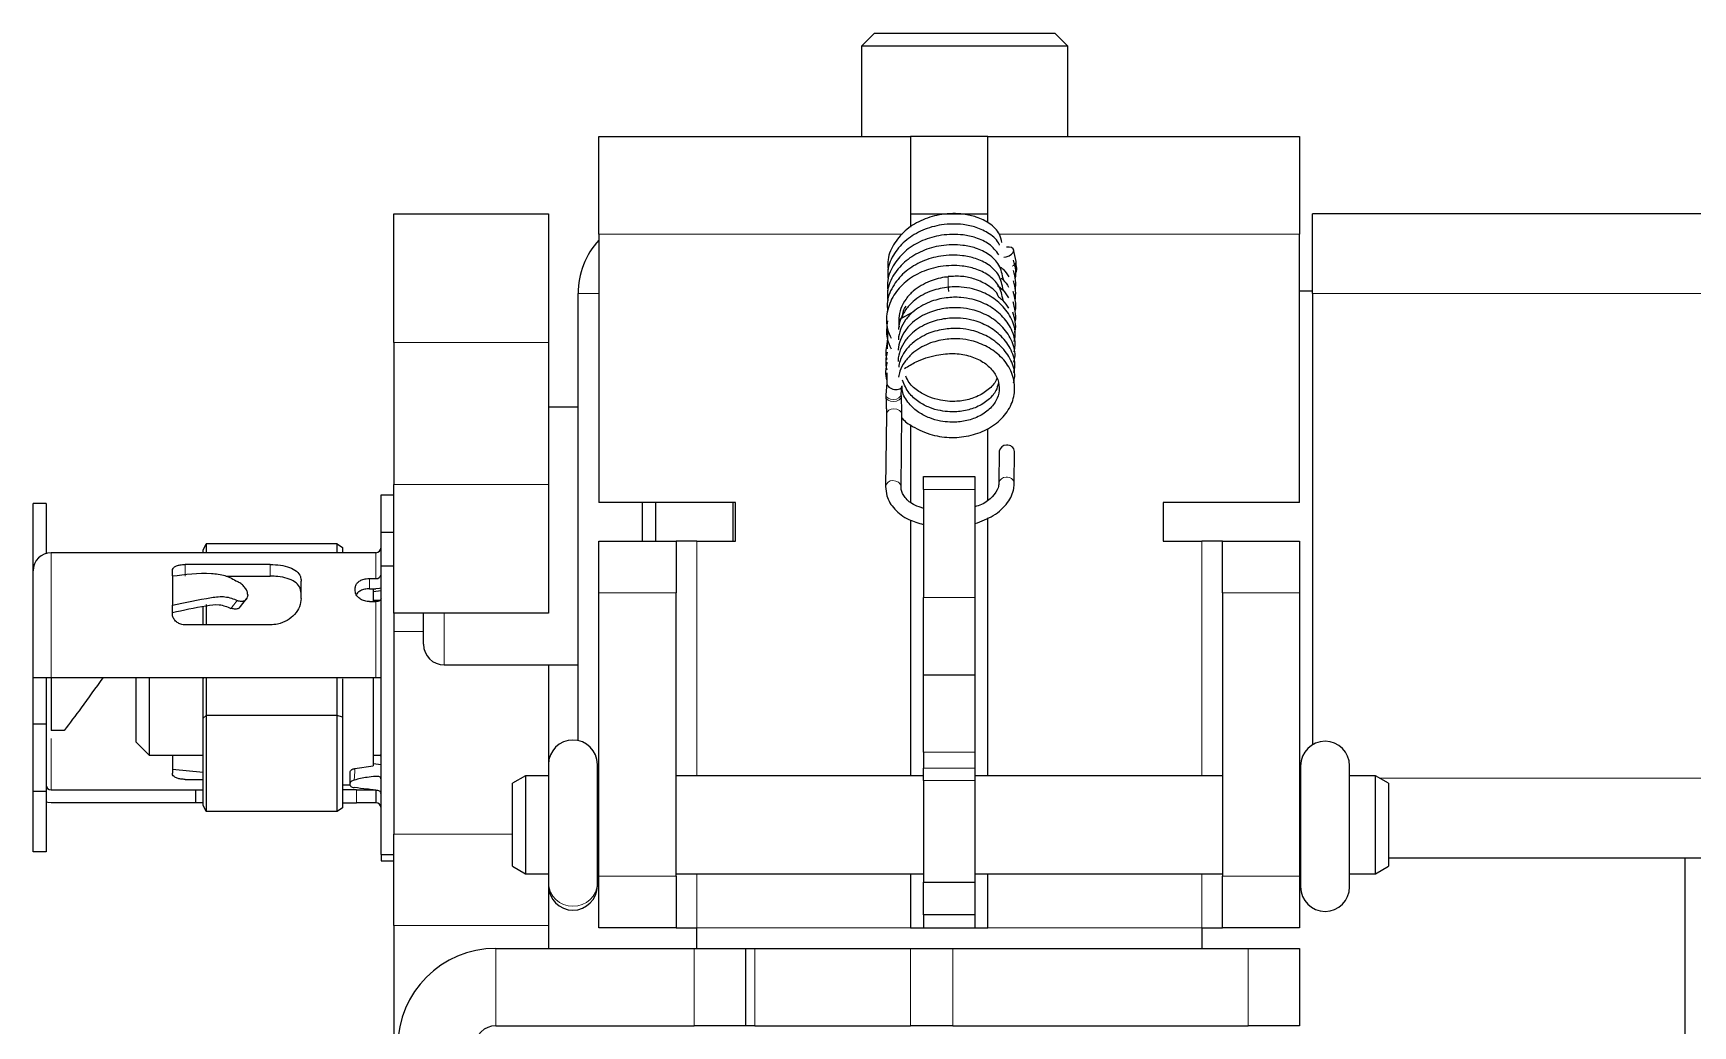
# Model space of a CAD drawing. Header units: millimetres. Extents: x -815 to 1480, y 650 to 1898.
# Drawn here: x -731.2 to -666.8, y 695.6 to 734.1 of the extents above; entities that cross this region are included whole.
import ezdxf

# ---------------------------------------------------------------- set-up
doc = ezdxf.new("R2010")
doc.units = ezdxf.units.MM

msp = doc.modelspace()

# ---------------------------------------------------------------- linework, layer by layer
at = {"color": 7, "linetype": 'Continuous', "lineweight": 25}
for p, q in [((-698.558, 734.131), (-699.058, 733.631)), ((-699.058, 733.631), (-699.058, 730.131)), ((-694.711, 733.631), (-699.058, 733.631)), ((-698.558, 734.131), (-694.754, 734.131)), ((-694.754, 734.131), (-691.558, 734.131)), ((-691.058, 733.631), (-694.711, 733.631)), ((-691.058, 733.631), (-691.558, 734.131)), ((-691.058, 730.131), (-691.058, 733.631)), ((-709.258, 726.331), (-709.258, 730.131)), ((-709.258, 730.131), (-697.158, 730.131)), ((-697.158, 730.131), (-697.158, 726.612)), ((-694.158, 730.131), (-697.158, 730.131)), ((-694.158, 730.131), (-682.058, 730.131)), ((-694.158, 726.789), (-694.158, 730.131)), ((-682.058, 730.131), (-682.058, 726.331)), ((-717.208, 727.131), (-711.208, 727.131)), ((-717.208, 722.131), (-717.208, 727.131)), ((-711.208, 727.131), (-711.208, 722.131)), ((-697.158, 727.131), (-694.158, 727.131)), ((-681.558, 724.031), (-681.558, 727.131)), ((147.442, 727.131), (-681.558, 727.131)), ((-709.258, 726.331), (-709.258, 715.931)), ((-682.058, 715.931), (-682.058, 726.331)), ((-693.064, 725.273), (-693.16, 725.742)), ((-693.059, 725.194), (-693.064, 725.273)), ((-710.058, 706.694), (-710.058, 724.031)), ((-681.558, 724.131), (-682.058, 724.131)), ((-681.558, 724.031), (-681.558, 706.533)), ((-697.601, 723.03), (-697.082, 723.311)), ((-717.208, 722.131), (-717.208, 716.631)), ((-711.208, 722.131), (-711.208, 716.631)), ((-698.057, 722.572), (-698.071, 721.895)), ((-698.076, 720.96), (-698.082, 720.557)), ((-698.078, 720.569), (-698.119, 720.094)), ((-698.119, 720.094), (-698.115, 720.015)), ((-697.52, 720.127), (-697.493, 720.434)), ((-697.516, 720.049), (-697.52, 720.127)), ((-710.058, 719.631), (-711.208, 719.631)), ((-698.097, 719.334), (-698.129, 716.544)), ((-697.529, 716.537), (-697.497, 719.327)), ((-697.158, 718.943), (-697.158, 715.956)), ((-694.158, 716.029), (-694.158, 718.792)), ((-693.719, 717.915), (-693.733, 716.676)), ((-693.134, 716.669), (-693.119, 717.908)), ((-696.658, 716.931), (-694.658, 716.931)), ((-696.658, 716.431), (-696.658, 716.931)), ((-694.658, 716.931), (-694.658, 716.431)), ((-717.708, 716.231), (-717.208, 716.231)), ((-717.708, 714.764), (-717.708, 716.231)), ((-717.208, 711.631), (-717.208, 716.631)), ((-711.208, 716.631), (-711.208, 711.631)), ((-696.658, 716.431), (-696.658, 712.247)), ((-694.658, 716.431), (-694.658, 712.247)), ((-693.733, 716.688), (-693.733, 716.676)), ((-730.708, 715.889), (-731.208, 715.889)), ((-731.208, 713.281), (-731.208, 715.889)), ((-730.708, 715.889), (-730.708, 713.952)), ((-703.958, 715.931), (-709.258, 715.931)), ((-707.558, 714.431), (-707.558, 715.931)), ((-707.058, 715.931), (-707.058, 714.431)), ((-704.058, 715.931), (-704.058, 714.431)), ((-703.958, 714.431), (-703.958, 715.931)), ((-682.058, 715.931), (-687.358, 715.931)), ((-687.358, 715.931), (-687.358, 714.431)), ((-697.158, 715.246), (-697.158, 705.331)), ((-694.158, 705.331), (-694.158, 715.329)), ((-724.608, 714.077), (-724.493, 714.324)), ((-724.493, 714.324), (-724.493, 713.981)), ((-719.408, 714.324), (-724.493, 714.324)), ((-719.408, 713.981), (-719.408, 714.324)), ((-719.408, 714.324), (-719.208, 714.182)), ((-717.708, 713.453), (-717.708, 714.764)), ((-717.208, 714.764), (-717.708, 714.764)), ((-709.258, 714.431), (-706.258, 714.431)), ((-709.258, 712.431), (-709.258, 714.431)), ((-706.258, 714.431), (-706.258, 712.431)), ((-705.458, 714.431), (-706.258, 714.431)), ((-705.458, 714.431), (-703.958, 714.431)), ((-687.358, 714.431), (-685.858, 714.431)), ((-685.058, 714.431), (-685.858, 714.431)), ((-685.058, 714.431), (-682.058, 714.431)), ((-685.058, 712.431), (-685.058, 714.431)), ((-682.058, 714.431), (-682.058, 712.431)), ((-724.908, 713.981), (-730.508, 713.981)), ((-717.908, 713.981), (-724.908, 713.981)), ((-724.608, 713.981), (-724.608, 714.077)), ((-719.208, 714.182), (-719.208, 713.981)), ((-731.208, 709.131), (-731.208, 713.281)), ((-725.808, 713.079), (-725.808, 713.292)), ((-725.808, 713.079), (-725.808, 711.948)), ((-722.008, 713.527), (-725.308, 713.527)), ((-723.728, 713.074), (-722.008, 713.074)), ((-717.208, 713.453), (-717.708, 713.453)), ((-717.708, 702.273), (-717.708, 713.453)), ((-720.808, 712.205), (-720.808, 712.883)), ((-718.708, 712.501), (-718.708, 712.619)), ((-718.158, 712.979), (-717.908, 712.979)), ((-718.158, 712.582), (-717.908, 712.582)), ((-718.008, 712.582), (-718.008, 712.084)), ((-717.708, 712.508), (-718.008, 712.464)), ((-709.258, 701.431), (-709.258, 712.431)), ((-706.258, 701.431), (-706.258, 712.431)), ((-685.058, 712.431), (-685.058, 701.431)), ((-682.058, 712.431), (-682.058, 701.431)), ((-725.808, 711.623), (-725.808, 711.948)), ((-724.608, 711.181), (-724.608, 711.91)), ((-724.493, 711.971), (-724.493, 711.181)), ((-723.198, 711.848), (-723.161, 711.895)), ((-723.157, 711.892), (-722.925, 712.186)), ((-722.881, 712.352), (-722.881, 712.324)), ((-718.158, 712.084), (-717.908, 712.084)), ((-717.75, 712.131), (-718.008, 712.131)), ((-696.658, 709.247), (-696.658, 712.247)), ((-694.658, 712.247), (-694.658, 709.247)), ((-722.008, 711.181), (-725.308, 711.181)), ((-711.208, 711.631), (-717.208, 711.631)), ((-717.208, 711.631), (-717.208, 710.919)), ((-716.058, 710.431), (-716.058, 711.631)), ((-717.208, 710.919), (-717.208, 703.061)), ((-715.258, 709.631), (-710.058, 709.631)), ((-711.208, 709.631), (-711.208, 705.827)), ((-696.658, 709.247), (-694.658, 709.247)), ((-696.658, 706.247), (-696.658, 709.247)), ((-694.658, 709.247), (-694.658, 706.247)), ((-730.508, 709.131), (-731.208, 709.131)), ((-731.208, 707.325), (-731.208, 709.131)), ((-730.708, 709.131), (-730.708, 707.325)), ((-728.508, 709.131), (-730.508, 709.131)), ((-717.908, 709.131), (-728.508, 709.131)), ((-727.208, 706.631), (-727.208, 709.131)), ((-726.708, 709.131), (-726.708, 706.131)), ((-724.58, 709.131), (-724.608, 709.102)), ((-724.608, 707.563), (-724.608, 709.102)), ((-724.493, 709.131), (-724.493, 707.662)), ((-719.408, 707.662), (-719.408, 709.131)), ((-719.208, 709.085), (-719.208, 707.605)), ((-718.008, 709.131), (-718.008, 705.709)), ((-717.708, 709.131), (-717.908, 709.131)), ((-730.708, 707.325), (-731.208, 707.325)), ((-731.208, 704.715), (-731.208, 707.325)), ((-730.708, 707.325), (-730.708, 704.715)), ((-724.493, 707.662), (-724.608, 707.563)), ((-724.608, 704.185), (-724.608, 707.563)), ((-724.493, 707.662), (-724.493, 703.938)), ((-719.408, 707.662), (-724.493, 707.662)), ((-719.408, 703.938), (-719.408, 707.662)), ((-719.208, 707.605), (-719.408, 707.662)), ((-719.208, 707.605), (-719.208, 704.081)), ((-730.008, 707.081), (-730.508, 707.081)), ((-727.208, 706.631), (-726.708, 706.131)), ((-726.708, 706.131), (-724.608, 706.131)), ((-725.808, 706.131), (-725.808, 705.59)), ((-718.008, 706.131), (-717.708, 706.131)), ((-696.658, 706.247), (-696.658, 705.63)), ((-694.658, 706.247), (-694.658, 705.63)), ((-725.808, 705.59), (-725.808, 705.426)), ((-725.808, 705.59), (-724.608, 705.471)), ((-718.722, 705.608), (-718.008, 705.709)), ((-717.708, 705.755), (-718.008, 705.798)), ((-712.108, 705.331), (-712.608, 705.043)), ((-711.21, 705.331), (-712.108, 705.331)), ((-712.108, 705.331), (-712.108, 701.531)), ((-711.21, 705.766), (-711.21, 701.174)), ((-709.31, 701.174), (-709.31, 705.766)), ((-709.258, 705.331), (-709.31, 705.331)), ((-696.658, 705.331), (-706.258, 705.331)), ((-696.658, 705.147), (-696.658, 705.63)), ((-694.658, 705.63), (-694.658, 705.147)), ((-685.058, 705.331), (-694.658, 705.331)), ((-682.02, 705.331), (-682.058, 705.331)), ((-682.02, 705.718), (-682.02, 701.018)), ((-680.12, 701.018), (-680.12, 705.718)), ((-679.108, 705.331), (-680.12, 705.331)), ((-678.608, 705.043), (-679.108, 705.331)), ((-679.108, 703.431), (-679.108, 705.331)), ((-731.208, 702.373), (-731.208, 704.715)), ((-730.708, 704.715), (-731.208, 704.715)), ((-730.708, 704.715), (-730.708, 702.373)), ((-730.508, 704.781), (-724.908, 704.781)), ((-725.308, 705.189), (-724.608, 705.189)), ((-724.908, 704.781), (-724.908, 704.281)), ((-724.908, 704.781), (-724.608, 704.781)), ((-719.208, 704.981), (-718.908, 704.981)), ((-718.658, 704.781), (-719.208, 704.781)), ((-718.908, 704.969), (-718.908, 705.044)), ((-718.658, 704.781), (-717.908, 704.781)), ((-717.908, 704.781), (-717.908, 704.281)), ((-712.608, 701.82), (-712.608, 705.043)), ((-696.658, 705.147), (-696.658, 701.205)), ((-694.658, 705.147), (-694.658, 701.205)), ((-678.608, 705.043), (-678.608, 703.431)), ((-724.908, 704.281), (-730.508, 704.281)), ((-724.608, 704.281), (-724.908, 704.281)), ((-724.493, 703.938), (-724.608, 704.185)), ((-719.208, 704.081), (-719.408, 703.938)), ((-719.208, 704.281), (-718.658, 704.281)), ((-717.908, 704.281), (-718.658, 704.281)), ((-719.408, 703.938), (-724.493, 703.938)), ((-679.108, 701.531), (-679.108, 703.431)), ((-678.608, 703.431), (-678.608, 701.82)), ((-717.208, 699.525), (-717.208, 703.061)), ((-730.708, 702.373), (-731.208, 702.373)), ((-717.708, 702.273), (-717.208, 702.273)), ((-717.708, 702.273), (-717.708, 702.031)), ((144.592, 702.131), (-678.608, 702.131)), ((-667.108, 702.131), (-667.108, 688.731)), ((-717.708, 702.031), (-717.208, 702.031)), ((-712.608, 701.82), (-712.108, 701.531)), ((-712.108, 701.531), (-711.21, 701.531)), ((-709.31, 701.531), (-709.258, 701.531)), ((-709.258, 699.431), (-709.258, 701.431)), ((-706.258, 701.531), (-696.658, 701.531)), ((-706.258, 701.431), (-706.258, 699.431)), ((-697.158, 701.531), (-697.158, 699.431)), ((-694.658, 701.531), (-685.058, 701.531)), ((-694.158, 699.431), (-694.158, 701.531)), ((-685.058, 699.431), (-685.058, 701.431)), ((-682.058, 701.531), (-682.02, 701.531)), ((-682.058, 701.431), (-682.058, 699.431)), ((-680.12, 701.531), (-679.108, 701.531)), ((-679.108, 701.531), (-678.608, 701.82)), ((-711.21, 701.174), (-711.21, 701.066)), ((-711.208, 701.005), (-711.208, 699.525)), ((-709.31, 701.066), (-709.31, 701.174)), ((-696.658, 701.205), (-694.658, 701.205)), ((-696.658, 699.931), (-696.658, 701.205)), ((-694.658, 701.205), (-694.658, 699.931)), ((-717.208, 699.525), (-717.208, 694.908)), ((-711.208, 699.525), (-711.208, 698.631)), ((-694.658, 699.931), (-696.658, 699.931)), ((-696.658, 699.931), (-696.658, 699.431)), ((-694.658, 699.931), (-694.658, 699.431)), ((-706.258, 699.431), (-709.258, 699.431)), ((-706.258, 699.431), (-705.458, 699.431)), ((-705.458, 698.631), (-705.458, 699.431)), ((-697.158, 699.431), (-696.658, 699.431)), ((-696.658, 699.431), (-694.658, 699.431)), ((-694.658, 699.431), (-694.158, 699.431)), ((-685.858, 699.431), (-685.058, 699.431)), ((-685.858, 699.431), (-685.858, 698.631)), ((-682.058, 699.431), (-685.058, 699.431)), ((-713.258, 698.631), (-705.558, 698.631)), ((-705.558, 698.631), (-703.558, 698.631)), ((-703.558, 698.631), (-703.558, 695.631)), ((-703.558, 698.631), (-703.197, 698.631)), ((-703.197, 698.631), (-697.155, 698.631)), ((-697.155, 698.631), (-695.517, 698.631)), ((-695.517, 698.631), (-684.058, 698.631)), ((-684.058, 698.631), (-682.058, 698.631)), ((-682.058, 698.631), (-682.058, 695.631)), ((-713.258, 695.631), (-705.558, 695.631)), ((-703.558, 695.631), (-705.558, 695.631)), ((-703.197, 695.631), (-703.558, 695.631)), ((-703.197, 695.631), (-697.155, 695.631)), ((-695.517, 695.631), (-697.155, 695.631)), ((-695.517, 695.631), (-684.058, 695.631)), ((-682.058, 695.631), (-684.058, 695.631))]:
    msp.add_line(p, q, dxfattribs=at)
at = {"color": 8, "linetype": 'Continuous', "lineweight": 18}
for p, q in [((-697.472, 726.331), (-709.258, 726.331)), ((-682.058, 726.331), (-693.709, 726.331)), ((-709.258, 724.031), (-710.058, 724.031)), ((147.442, 724.031), (-681.558, 724.031)), ((-711.208, 722.131), (-717.208, 722.131)), ((-717.208, 716.631), (-711.208, 716.631)), ((-694.658, 716.431), (-696.658, 716.431)), ((-705.458, 705.331), (-705.458, 714.431)), ((-685.858, 714.431), (-685.858, 705.331)), ((-730.508, 713.981), (-730.508, 709.131)), ((-717.908, 712.979), (-717.908, 713.981)), ((-725.308, 713.527), (-725.308, 713.074)), ((-722.008, 713.074), (-722.008, 713.527)), ((-718.158, 712.979), (-718.158, 712.582)), ((-706.258, 712.431), (-709.258, 712.431)), ((-682.058, 712.431), (-685.058, 712.431)), ((-717.908, 709.131), (-717.908, 712.084)), ((-696.658, 712.247), (-694.658, 712.247)), ((-715.258, 711.631), (-715.258, 709.631)), ((-716.058, 710.919), (-717.208, 710.919)), ((-730.508, 706.772), (-730.508, 704.781)), ((-694.658, 706.247), (-696.658, 706.247)), ((-696.658, 705.63), (-694.658, 705.63)), ((-718.658, 704.281), (-718.658, 704.781)), ((-694.658, 705.147), (-696.658, 705.147)), ((144.918, 705.231), (-678.935, 705.231)), ((-717.208, 703.061), (-712.608, 703.061)), ((-709.258, 701.431), (-706.258, 701.431)), ((-705.458, 699.431), (-705.458, 701.531)), ((-685.858, 701.531), (-685.858, 699.431)), ((-685.058, 701.431), (-682.058, 701.431)), ((-711.208, 699.525), (-717.208, 699.525)), ((-697.158, 699.431), (-705.458, 699.431)), ((-685.858, 699.431), (-694.158, 699.431)), ((-713.258, 695.631), (-713.258, 698.631)), ((-705.558, 695.631), (-705.558, 698.631)), ((-703.197, 698.631), (-703.197, 695.631)), ((-697.155, 695.631), (-697.155, 698.631)), ((-695.517, 698.631), (-695.517, 695.631)), ((-684.058, 695.631), (-684.058, 698.631))]:
    msp.add_line(p, q, dxfattribs=at)
at = {"color": 7, "linetype": 'Continuous', "lineweight": 25, "flags": 128}
for points in [[(-693.533, 725.449), (-693.445, 725.457), (-693.334, 725.494), (-693.24, 725.555), (-693.176, 725.628), (-693.153, 725.704), (-693.175, 725.771), (-693.237, 725.818), (-693.33, 725.838), (-693.44, 725.829), (-693.44, 725.829)], [(-717.708, 712.605), (-717.772, 712.593), (-717.908, 712.582)], [(-717.708, 712.205), (-717.712, 712.182), (-717.724, 712.159), (-717.742, 712.138), (-717.767, 712.119), (-717.797, 712.104), (-717.832, 712.093), (-717.869, 712.086), (-717.908, 712.084)], [(-730.508, 704.281), (-730.645, 704.295), (-730.708, 704.31)]]:
    msp.add_lwpolyline(points, dxfattribs=at)
at = {"color": 8, "linetype": 'Continuous', "lineweight": 18, "flags": 128}
for points in [[(-698.119, 720.094), (-698.097, 720.031), (-698.033, 719.973), (-697.936, 719.935), (-697.822, 719.925)], [(-697.822, 719.925), (-697.707, 719.942), (-697.609, 719.985), (-697.543, 720.048), (-697.52, 720.12), (-697.52, 720.126)], [(-698.115, 720.015), (-698.093, 719.953), (-698.029, 719.894), (-697.932, 719.857), (-697.817, 719.846)], [(-697.817, 719.846), (-697.702, 719.864), (-697.605, 719.907), (-697.539, 719.969), (-697.515, 720.041), (-697.516, 720.049)], [(-697.81, 719.565), (-697.694, 719.551), (-697.594, 719.503), (-697.525, 719.428), (-697.497, 719.339), (-697.497, 719.327)], [(-697.842, 716.776), (-697.727, 716.761), (-697.627, 716.713), (-697.557, 716.639), (-697.529, 716.55), (-697.529, 716.54)]]:
    msp.add_lwpolyline(points, dxfattribs=at)
at = {"color": 7, "linetype": 'Continuous', "lineweight": 25}
for centre, radius, start, end in [((-706.958, 724.031), 3.1, 137.89655, 180), ((-694.651, 724.29), 1.046, 179.97298, 189.73536), ((-693.453, 717.879), 0.269, 85.56913, 172.30264), ((-693.391, 717.877), 0.273, 6.61508, 98.74019), ((-730.508, 713.281), 0.7, 90, 180), ((-717.908, 714.181), 0.2, 270, 0), ((-717.89, 713.161), 0.183, 264.18756, 352.66613), ((-715.258, 710.431), 0.8, 180, 270), ((-710.26, 705.766), 0.95, 0, 180), ((-681.07, 705.718), 0.95, 0, 180), ((-717.808, 706.05), 0.0996, 3.92792, 54.46683), ((-730.508, 704.981), 0.2, 180, 270), ((-717.908, 704.081), 0.2, 0, 90), ((-710.26, 701.066), 0.95, 180, 0), ((-681.07, 701.018), 0.95, 180, 0), ((-713.258, 694.831), 3.8, 90, 180), ((-713.258, 694.831), 0.8, 90, 180)]:
    msp.add_arc(centre, radius, start, end, dxfattribs=at)
at = {"color": 8, "linetype": 'Continuous', "lineweight": 18}
for centre, radius, start, end in [((-693.258, 725.287), 0.194, 281.16678, 355.78028), ((-689.908, 724.596), 5.797, 179.23853, 183.01816), ((-693.207, 725.192), 0.147, 305.37952, 0.99151), ((-697.831, 719.298), 0.269, 85.56913, 172.30264), ((-693.466, 716.637), 0.272, 85.84851, 169.10635), ((-693.405, 716.637), 0.273, 6.62516, 98.73922), ((-697.863, 716.508), 0.269, 85.57069, 172.28471), ((-710.282, 701.197), 0.929, 181.38421, 271.32035), ((-710.239, 701.197), 0.929, 268.67965, 358.61579)]:
    msp.add_arc(centre, radius, start, end, dxfattribs=at)
at = {"color": 7, "linetype": 'Continuous', "lineweight": 25}
for points, knots in [([(-693.709, 725.91), (-693.712, 725.918), (-693.767, 726.104), (-694.082, 726.354), (-694.571, 726.608), (-695.205, 726.744), (-695.935, 726.733), (-696.699, 726.519), (-697.341, 726.137), (-697.813, 725.602), (-698.061, 725.071), (-698.043, 724.737), (-698.037, 724.631)], [0, 0, 0, 0, 0.004993, 0.1184, 0.219918, 0.305422, 0.440621, 0.56324, 0.685592, 0.810243, 0.939925, 1, 1, 1, 1]), ([(-693.612, 726.013), (-693.637, 726.123), (-693.702, 726.417), (-694.064, 726.758), (-694.564, 727.008), (-695.195, 727.147), (-695.926, 727.137), (-696.689, 726.924), (-697.333, 726.543), (-697.807, 726.008), (-698.062, 725.452), (-698.04, 725.092), (-698.032, 724.96)], [0, 0, 0, 0, 0.063333, 0.16851, 0.262688, 0.342003, 0.46736, 0.58109, 0.694609, 0.810179, 0.930447, 1, 1, 1, 1]), ([(-693.557, 724.578), (-693.597, 724.771), (-693.675, 725.149), (-694.086, 725.558), (-694.592, 725.804), (-695.223, 725.939), (-695.955, 725.926), (-696.717, 725.709), (-697.358, 725.326), (-697.828, 724.788), (-698.079, 724.233), (-698.055, 723.875), (-698.046, 723.746)], [0, 0, 0, 0, 0.105289, 0.205903, 0.295917, 0.37175, 0.491758, 0.600525, 0.708989, 0.819647, 0.934706, 1, 1, 1, 1]), ([(-693.728, 725.538), (-693.845, 725.685), (-694.068, 725.965), (-694.585, 726.204), (-695.213, 726.342), (-695.946, 726.33), (-696.708, 726.114), (-697.349, 725.731), (-697.821, 725.195), (-698.073, 724.64), (-698.05, 724.281), (-698.042, 724.151)], [0, 0, 0, 0, 0.111414, 0.212113, 0.296936, 0.431116, 0.552769, 0.67412, 0.797839, 0.926514, 1, 1, 1, 1]), ([(-693.562, 724.175), (-693.603, 724.369), (-693.682, 724.748), (-694.095, 725.158), (-694.601, 725.402), (-695.233, 725.537), (-695.965, 725.522), (-696.726, 725.304), (-697.366, 724.92), (-697.835, 724.382), (-698.084, 723.827), (-698.06, 723.47), (-698.051, 723.341)], [0, 0, 0, 0, 0.105884, 0.20648, 0.296453, 0.37226, 0.492276, 0.601015, 0.709415, 0.82009, 0.935131, 1, 1, 1, 1]), ([(-693.084, 724.631), (-693.075, 724.734), (-693.055, 724.967), (-693.122, 725.198), (-693.16, 725.326)], [0, 0, 0, 0, 0.443375, 1, 1, 1, 1]), ([(-693.567, 723.772), (-693.608, 723.967), (-693.688, 724.347), (-694.103, 724.757), (-694.61, 725.001), (-695.243, 725.135), (-695.975, 725.119), (-696.736, 724.9), (-697.372, 724.514), (-697.851, 723.974), (-698.096, 723.33), (-698.118, 722.739), (-697.965, 722.414), (-697.911, 722.299)], [0, 0, 0, 0, 0.095875, 0.186437, 0.267412, 0.335647, 0.443719, 0.541603, 0.639152, 0.738819, 0.842388, 0.944313, 1, 1, 1, 1]), ([(-695.705, 724.675), (-695.722, 724.674), (-695.959, 724.657), (-696.445, 724.527), (-696.991, 724.216), (-697.353, 723.823), (-697.551, 723.458), (-697.634, 723.069), (-697.615, 722.844), (-697.606, 722.731)], [0, 0, 0, 0, 0.015165, 0.21726, 0.450342, 0.58255, 0.720623, 0.859229, 1, 1, 1, 1]), ([(-693.746, 723.91), (-693.748, 723.918), (-693.806, 724.103), (-694.125, 724.351), (-694.617, 724.597), (-695.158, 724.721), (-695.52, 724.701), (-695.702, 724.69)], [0, 0, 0, 0, 0.01249, 0.301593, 0.560015, 0.777814, 1, 1, 1, 1]), ([(-693.664, 725.058), (-693.631, 725.031), (-693.495, 724.917), (-693.41, 724.781), (-693.346, 724.678)], [0, 0, 0, 0, 0.239594, 1, 1, 1, 1]), ([(-693.64, 724.631), (-693.618, 724.613), (-693.492, 724.507), (-693.415, 724.38), (-693.351, 724.275)], [0, 0, 0, 0, 0.174816, 1, 1, 1, 1]), ([(-693.09, 724.169), (-693.079, 724.293), (-693.056, 724.546), (-693.128, 724.796), (-693.165, 724.923)], [0, 0, 0, 0, 0.4922147, 1, 1, 1, 1]), ([(-693.077, 724.842), (-693.072, 724.851), (-693.058, 724.874), (-693.047, 724.911), (-693.04, 724.945), (-693.036, 724.975), (-693.034, 725.004), (-693.033, 725.034), (-693.033, 725.049)], [0, 0, 0, 0, 0.097418, 0.258661, 0.384306, 0.517978, 0.767153, 1, 1, 1, 1]), ([(-693.048, 725.053), (-693.048, 725.053), (-693.048, 725.053), (-693.051, 725.074), (-693.055, 725.118), (-693.058, 725.169), (-693.059, 725.194)], [0, 0, 0, 0, 0.09133, 0.306343, 0.65458, 1, 1, 1, 1]), ([(-693.138, 722.176), (-693.12, 722.255), (-693.054, 722.544), (-693.207, 723.046), (-693.575, 723.585), (-694.114, 723.988), (-694.674, 724.212), (-695.228, 724.302), (-695.795, 724.286), (-696.455, 724.127), (-696.999, 723.81), (-697.362, 723.417), (-697.553, 723.054), (-697.626, 722.777), (-697.621, 722.654), (-697.621, 722.644)], [0, 0, 0, 0, 0.042308, 0.15415, 0.2638, 0.362621, 0.46011, 0.525142, 0.605685, 0.698744, 0.806146, 0.867056, 0.930656, 0.994491, 1, 1, 1, 1]), ([(-693.78, 724.347), (-693.711, 724.291), (-693.534, 724.149), (-693.423, 723.977), (-693.355, 723.872)], [0, 0, 0, 0, 0.391046, 1, 1, 1, 1]), ([(-693.099, 723.363), (-693.099, 723.363), (-693.051, 723.484), (-693.081, 723.745), (-693.143, 723.994), (-693.174, 724.118)], [0, 0, 0, 0, 0.000172, 0.502667, 1, 1, 1, 1]), ([(-693.094, 723.766), (-693.083, 723.891), (-693.061, 724.144), (-693.133, 724.395), (-693.169, 724.52)], [0, 0, 0, 0, 0.497485, 1, 1, 1, 1]), ([(-693.148, 721.373), (-693.129, 721.453), (-693.064, 721.744), (-693.22, 722.248), (-693.59, 722.786), (-694.132, 723.186), (-694.693, 723.409), (-695.248, 723.497), (-695.815, 723.479), (-696.474, 723.319), (-697.017, 722.999), (-697.379, 722.605), (-697.567, 722.241), (-697.639, 721.968), (-697.634, 721.848), (-697.633, 721.841)], [0, 0, 0, 0, 0.043237, 0.1552257, 0.2649495, 0.3638258, 0.4614723, 0.5265782, 0.6071782, 0.7002566, 0.8078339, 0.8688208, 0.9324793, 0.9963487, 1, 1, 1, 1]), ([(-693.143, 721.774), (-693.125, 721.854), (-693.059, 722.144), (-693.214, 722.647), (-693.582, 723.186), (-694.123, 723.587), (-694.684, 723.81), (-695.238, 723.899), (-695.805, 723.882), (-696.464, 723.723), (-697.008, 723.405), (-697.371, 723.011), (-697.56, 722.647), (-697.633, 722.373), (-697.627, 722.251), (-697.627, 722.243)], [0, 0, 0, 0, 0.0427725, 0.1546872, 0.2643743, 0.3632218, 0.4607896, 0.5258585, 0.6064299, 0.6994983, 0.8069872, 0.8679354, 0.9315648, 0.9954165, 1, 1, 1, 1]), ([(-697.46, 723.106), (-697.46, 723.193), (-697.46, 723.347), (-697.373, 723.483), (-697.335, 723.543)], [0, 0, 0, 0, 0.563743, 1, 1, 1, 1]), ([(-693.746, 723.91), (-693.691, 723.866), (-693.528, 723.735), (-693.427, 723.576), (-693.36, 723.469)], [0, 0, 0, 0, 0.334031, 1, 1, 1, 1]), ([(-693.122, 722.526), (-693.117, 722.539), (-693.062, 722.672), (-693.09, 722.944), (-693.152, 723.19), (-693.183, 723.312)], [0, 0, 0, 0, 0.051584, 0.533192, 1, 1, 1, 1]), ([(-693.103, 722.962), (-693.103, 722.963), (-693.056, 723.084), (-693.086, 723.345), (-693.148, 723.592), (-693.179, 723.715)], [0, 0, 0, 0, 0.002516, 0.506423, 1, 1, 1, 1]), ([(-698.053, 722.975), (-698.083, 722.748), (-698.133, 722.377), (-697.977, 722.029), (-697.917, 721.894)], [0, 0, 0, 0, 0.612736, 1, 1, 1, 1]), ([(-693.152, 720.971), (-693.134, 721.053), (-693.069, 721.344), (-693.226, 721.848), (-693.598, 722.386), (-694.141, 722.786), (-694.702, 723.007), (-695.258, 723.095), (-695.825, 723.076), (-696.483, 722.914), (-697.026, 722.594), (-697.387, 722.199), (-697.576, 721.835), (-697.647, 721.549), (-697.639, 721.417), (-697.638, 721.398)], [0, 0, 0, 0, 0.043364, 0.154562, 0.263475, 0.361617, 0.458588, 0.523228, 0.603234, 0.695603, 0.802439, 0.862993, 0.926189, 0.989583, 1, 1, 1, 1]), ([(-693.157, 720.569), (-693.139, 720.652), (-693.074, 720.945), (-693.233, 721.449), (-693.606, 721.986), (-694.149, 722.385), (-694.712, 722.605), (-695.268, 722.692), (-695.835, 722.672), (-696.492, 722.51), (-697.037, 722.188), (-697.391, 721.794), (-697.573, 721.469), (-697.605, 721.264), (-697.618, 721.184)], [0, 0, 0, 0, 0.04529, 0.16028, 0.272871, 0.374324, 0.474616, 0.541455, 0.624163, 0.719631, 0.830128, 0.892746, 0.958084, 1, 1, 1, 1]), ([(-698.062, 722.169), (-698.108, 721.937), (-698.155, 721.702), (-698.073, 721.482), (-698.072, 721.479)], [0, 0, 0, 0, 0.987376, 1, 1, 1, 1]), ([(-697.498, 719.212), (-697.493, 719.206), (-697.387, 719.072), (-697, 718.818), (-696.358, 718.526), (-695.559, 718.421), (-694.797, 718.506), (-694.097, 718.78), (-693.534, 719.223), (-693.181, 719.796), (-693.077, 720.428), (-693.23, 721.049), (-693.616, 721.587), (-694.158, 721.984), (-694.721, 722.204), (-695.277, 722.29), (-695.845, 722.269), (-696.502, 722.105), (-697.046, 721.783), (-697.399, 721.388), (-697.578, 721.069), (-697.609, 720.869), (-697.621, 720.795)], [0, 0, 0, 0, 0.002052, 0.044802, 0.111657, 0.171853, 0.231635, 0.292253, 0.355355, 0.417763, 0.478389, 0.541427, 0.60313, 0.658728, 0.713717, 0.750355, 0.795682, 0.847989, 0.908576, 0.942903, 0.978714, 1, 1, 1, 1]), ([(-698.067, 721.766), (-698.113, 721.533), (-698.16, 721.297), (-698.077, 721.076), (-698.076, 721.074)], [0, 0, 0, 0, 0.989365, 1, 1, 1, 1]), ([(-697.394, 721.131), (-697.247, 721.218), (-696.875, 721.438), (-696.337, 721.624), (-695.821, 721.697), (-695.397, 721.715), (-694.902, 721.645), (-694.383, 721.427), (-693.984, 721.101), (-693.746, 720.703), (-693.693, 720.278), (-693.821, 719.861), (-694.124, 719.492), (-694.568, 719.218), (-695.09, 719.061), (-695.579, 719.03), (-696.028, 719.082), (-696.442, 719.201), (-696.875, 719.422), (-697.253, 719.775), (-697.486, 720.147), (-697.48, 720.387), (-697.478, 720.45)], [0, 0, 0, 0, 0.055596, 0.140078, 0.172952, 0.200821, 0.255696, 0.31011, 0.365013, 0.421726, 0.477431, 0.531435, 0.587776, 0.643286, 0.693678, 0.74371, 0.77672, 0.816999, 0.86302, 0.916065, 0.978165, 1, 1, 1, 1]), ([(-698.071, 721.363), (-698.118, 721.128), (-698.165, 720.892), (-698.081, 720.67), (-698.08, 720.668)], [0, 0, 0, 0, 0.991326, 1, 1, 1, 1]), ([(-693.814, 720.759), (-693.822, 720.731), (-693.869, 720.562), (-694.129, 720.295), (-694.563, 720.021), (-695.089, 719.865), (-695.578, 719.836), (-696.026, 719.89), (-696.442, 720.009), (-696.864, 720.234), (-697.201, 720.513), (-697.301, 720.743), (-697.338, 720.827)], [0, 0, 0, 0, 0.026634, 0.158604, 0.28854, 0.406494, 0.523722, 0.601027, 0.695314, 0.80299, 0.927288, 1, 1, 1, 1]), ([(-698.073, 720.568), (-698.076, 720.56), (-698.089, 720.531), (-698.065, 720.469), (-698.002, 720.399), (-697.904, 720.341), (-697.826, 720.324), (-697.788, 720.316)], [0, 0, 0, 0, 0.077645, 0.308234, 0.538823, 0.769411, 1, 1, 1, 1]), ([(-697.788, 720.316), (-697.749, 720.313), (-697.672, 720.307), (-697.574, 720.336), (-697.508, 720.384), (-697.499, 720.426), (-697.495, 720.445)], [0, 0, 0, 0, 0.2628641, 0.5257283, 0.7885924, 1, 1, 1, 1]), ([(-693.758, 720.55), (-693.78, 720.457), (-693.835, 720.222), (-694.126, 719.893), (-694.565, 719.62), (-695.089, 719.463), (-695.579, 719.433), (-696.027, 719.486), (-696.442, 719.605), (-696.869, 719.828), (-697.269, 720.18), (-697.399, 720.498), (-697.469, 720.669)], [0, 0, 0, 0, 0.076825, 0.193273, 0.307965, 0.41208, 0.515503, 0.583722, 0.666946, 0.762009, 0.871666, 1, 1, 1, 1]), ([(-698.115, 720.015), (-698.112, 719.963), (-698.107, 719.86), (-698.101, 719.673), (-698.097, 719.502), (-698.096, 719.39), (-698.097, 719.345), (-698.097, 719.334)], [0, 0, 0, 0, 0.24166, 0.475271, 0.711669, 0.92868, 1, 1, 1, 1]), ([(-697.497, 719.327), (-697.497, 719.374), (-697.496, 719.471), (-697.5, 719.668), (-697.507, 719.875), (-697.513, 719.991), (-697.516, 720.049)], [0, 0, 0, 0, 0.243086, 0.500781, 0.748307, 1, 1, 1, 1]), ([(-698.129, 716.544), (-698.119, 716.424), (-698.093, 716.11), (-697.799, 715.649), (-697.302, 715.259), (-696.854, 715.132), (-696.658, 715.076)], [0, 0, 0, 0, 0.178356, 0.465165, 0.765567, 1, 1, 1, 1]), ([(-696.658, 715.702), (-696.774, 715.739), (-697.087, 715.838), (-697.399, 716.121), (-697.522, 716.366), (-697.528, 716.504), (-697.529, 716.537)], [0, 0, 0, 0, 0.20072, 0.544447, 0.889913, 1, 1, 1, 1]), ([(-693.733, 716.676), (-693.739, 716.618), (-693.756, 716.452), (-693.95, 716.158), (-694.286, 715.882), (-694.571, 715.787), (-694.658, 715.758)], [0, 0, 0, 0, 0.186073, 0.531266, 0.856526, 1, 1, 1, 1]), ([(-694.658, 715.11), (-694.41, 715.203), (-693.891, 715.397), (-693.371, 715.885), (-693.154, 716.345), (-693.138, 716.603), (-693.134, 716.669)], [0, 0, 0, 0, 0.296749, 0.621112, 0.904633, 1, 1, 1, 1]), ([(-725.808, 713.292), (-725.803, 713.32), (-725.792, 713.377), (-725.706, 713.447), (-725.58, 713.497), (-725.439, 713.523), (-725.346, 713.526), (-725.308, 713.527)], [0, 0, 0, 0, 0.214373, 0.428779, 0.642592, 0.856666, 1, 1, 1, 1]), ([(-725.808, 713.079), (-725.31, 713.142), (-724.638, 713.227), (-723.744, 713.122), (-723.439, 712.95), (-723.284, 712.863)], [0, 0, 0, 0, 0.587693, 0.790818, 1, 1, 1, 1]), ([(-722.008, 713.527), (-721.873, 713.521), (-721.604, 713.51), (-721.245, 713.419), (-720.975, 713.27), (-720.83, 713.083), (-720.815, 712.942), (-720.808, 712.883)], [0, 0, 0, 0, 0.213238, 0.42649, 0.63916, 0.849598, 1, 1, 1, 1]), ([(-720.808, 712.414), (-720.821, 712.499), (-720.845, 712.67), (-721.043, 712.865), (-721.339, 712.997), (-721.678, 713.064), (-721.91, 713.071), (-722.008, 713.074)], [0, 0, 0, 0, 0.2123763, 0.4249789, 0.6334795, 0.8436094, 1, 1, 1, 1]), ([(-722.881, 712.352), (-722.886, 712.394), (-722.896, 712.477), (-722.971, 712.613), (-723.082, 712.736), (-723.194, 712.819), (-723.264, 712.853), (-723.284, 712.863)], [0, 0, 0, 0, 0.225883, 0.451767, 0.67765, 0.903524, 1, 1, 1, 1]), ([(-718.708, 712.619), (-718.702, 712.662), (-718.69, 712.747), (-718.596, 712.854), (-718.457, 712.932), (-718.302, 712.973), (-718.2, 712.977), (-718.158, 712.979)], [0, 0, 0, 0, 0.214305, 0.42865, 0.642279, 0.856223, 1, 1, 1, 1]), ([(-718.158, 712.084), (-718.22, 712.089), (-718.344, 712.098), (-718.509, 712.173), (-718.633, 712.28), (-718.699, 712.397), (-718.706, 712.471), (-718.708, 712.501)], [0, 0, 0, 0, 0.214393, 0.428789, 0.643061, 0.856854, 1, 1, 1, 1]), ([(-718.158, 712.582), (-718.22, 712.579), (-718.344, 712.571), (-718.507, 712.512), (-718.62, 712.439), (-718.652, 712.377), (-718.664, 712.355)], [0, 0, 0, 0, 0.28124, 0.562484, 0.843527, 1, 1, 1, 1]), ([(-725.808, 711.948), (-725.31, 712.056), (-724.638, 712.202), (-723.744, 712.313), (-723.439, 712.191), (-723.284, 712.129)], [0, 0, 0, 0, 0.587693, 0.790818, 1, 1, 1, 1]), ([(-725.808, 711.658), (-725.379, 711.755), (-724.788, 711.889), (-723.974, 712.004), (-723.682, 711.883), (-723.535, 711.822)], [0, 0, 0, 0, 0.56666, 0.780905, 1, 1, 1, 1]), ([(-723.198, 711.848), (-723.205, 711.843), (-723.24, 711.817), (-723.325, 711.79), (-723.439, 711.795), (-723.512, 711.816), (-723.535, 711.822)], [0, 0, 0, 0, 0.0886958, 0.4577393, 0.8266943, 1, 1, 1, 1]), ([(-723.284, 712.129), (-723.236, 712.117), (-723.138, 712.093), (-723.014, 712.113), (-722.924, 712.174), (-722.885, 712.252), (-722.882, 712.307), (-722.881, 712.324)], [0, 0, 0, 0, 0.225867, 0.451734, 0.677598, 0.903479, 1, 1, 1, 1]), ([(-720.808, 712.205), (-720.821, 712.098), (-720.846, 711.886), (-721.046, 711.58), (-721.343, 711.339), (-721.682, 711.202), (-721.912, 711.187), (-722.008, 711.181)], [0, 0, 0, 0, 0.212833, 0.42585, 0.635542, 0.846587, 1, 1, 1, 1]), ([(-725.308, 711.181), (-725.365, 711.186), (-725.477, 711.196), (-725.627, 711.274), (-725.74, 711.387), (-725.8, 711.511), (-725.806, 711.591), (-725.808, 711.623)], [0, 0, 0, 0, 0.2144453, 0.4288931, 0.6432387, 0.8571881, 1, 1, 1, 1]), ([(-730.508, 709.131), (-730.508, 708.737), (-730.508, 708.032), (-730.508, 707.372), (-730.508, 707.081)], [0, 0, 0, 0, 0.559866, 1, 1, 1, 1]), ([(-728.508, 709.131), (-728.788, 708.737), (-729.288, 708.032), (-729.788, 707.372), (-730.008, 707.081)], [0, 0, 0, 0, 0.559911, 1, 1, 1, 1]), ([(-725.308, 705.189), (-725.365, 705.191), (-725.477, 705.196), (-725.627, 705.233), (-725.74, 705.291), (-725.8, 705.359), (-725.806, 705.407), (-725.808, 705.426)], [0, 0, 0, 0, 0.214385, 0.428772, 0.643033, 0.856802, 1, 1, 1, 1]), ([(-718.908, 705.475), (-718.906, 705.488), (-718.9, 705.515), (-718.867, 705.55), (-718.84, 705.57), (-718.831, 705.576)], [0, 0, 0, 0, 0.404591, 0.809176, 1, 1, 1, 1]), ([(-718.908, 705.044), (-718.908, 705.071), (-718.908, 705.142), (-718.908, 705.256), (-718.908, 705.372), (-718.908, 705.445), (-718.908, 705.475)], [0, 0, 0, 0, 0.190015, 0.497902, 0.793065, 1, 1, 1, 1]), ([(-718.831, 705.576), (-718.818, 705.582), (-718.786, 705.596), (-718.746, 705.604), (-718.722, 705.608)], [0, 0, 0, 0, 0.40435, 1, 1, 1, 1]), ([(-717.708, 705.153), (-717.709, 705.172), (-717.711, 705.207), (-717.728, 705.255), (-717.766, 705.301), (-717.843, 705.303), (-718.004, 705.3), (-718.316, 705.266), (-718.586, 705.202), (-718.751, 705.162)], [0, 0, 0, 0, 0.052051, 0.100621, 0.143629, 0.208426, 0.277664, 0.558659, 1, 1, 1, 1]), ([(-718.751, 705.162), (-718.774, 705.155), (-718.823, 705.14), (-718.877, 705.106), (-718.905, 705.073), (-718.907, 705.052), (-718.908, 705.044)], [0, 0, 0, 0, 0.266331, 0.548449, 0.829136, 1, 1, 1, 1]), ([(-718.908, 704.969), (-718.906, 704.956), (-718.901, 704.931), (-718.86, 704.899), (-718.806, 704.879), (-718.766, 704.873), (-718.751, 704.871)], [0, 0, 0, 0, 0.266311, 0.549123, 0.829777, 1, 1, 1, 1]), ([(-718.016, 704.781), (-718.094, 704.791), (-718.345, 704.822), (-718.586, 704.851), (-718.751, 704.871)], [0, 0, 0, 0, 0.313457, 1, 1, 1, 1]), ([(-717.708, 704.594), (-717.709, 704.612), (-717.711, 704.648), (-717.728, 704.698), (-717.765, 704.747), (-717.836, 704.759), (-717.884, 704.765), (-717.908, 704.768)], [0, 0, 0, 0, 0.195302, 0.377541, 0.538909, 0.761383, 1, 1, 1, 1])]:
    msp.add_open_spline(points, degree=3, knots=knots, dxfattribs=at)
at = {"color": 8, "linetype": 'Continuous', "lineweight": 18}
for points, knots in [([(-723.535, 711.822), (-723.514, 711.848), (-723.473, 711.898), (-723.405, 711.981), (-723.342, 712.058), (-723.3, 712.11), (-723.284, 712.129)], [0, 0, 0, 0, 0.246022, 0.497638, 0.810556, 1, 1, 1, 1]), ([(-718.722, 705.608), (-718.724, 705.574), (-718.728, 705.497), (-718.734, 705.376), (-718.742, 705.262), (-718.748, 705.19), (-718.751, 705.162), (-718.751, 705.162)], [0, 0, 0, 0, 0.23003, 0.514952, 0.811013, 0.999883, 1, 1, 1, 1])]:
    msp.add_open_spline(points, degree=3, knots=knots, dxfattribs=at)

doc.saveas('drawing.dxf')
